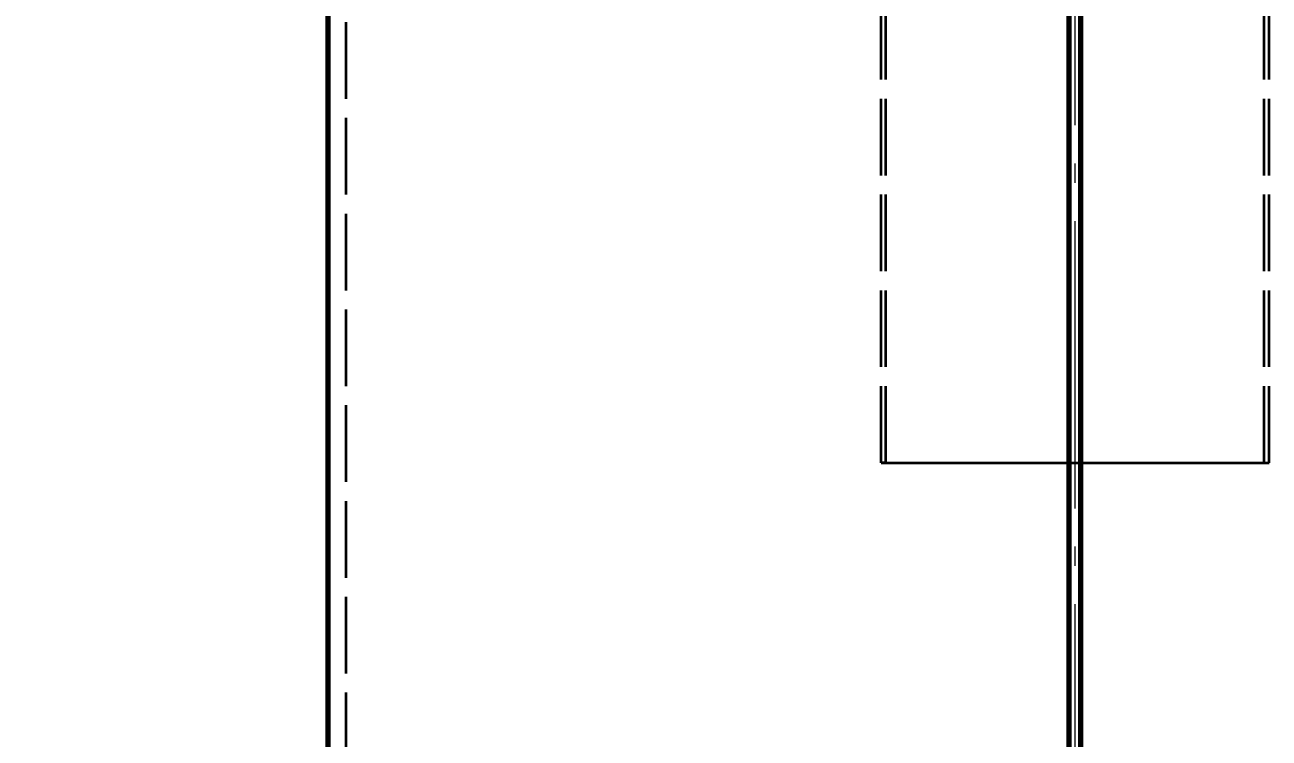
# Model space of a CAD drawing. Header units: millimetres. Extents: x 0 to 1554, y 0 to 420.
# Drawn here: x 61.9 to 126.9, y 235.2 to 272.4 of the extents above; entities that cross this region are included whole.
import ezdxf

# ---------------------------------------------------------------- set-up
doc = ezdxf.new("R2010")
doc.units = ezdxf.units.MM
doc.linetypes.add('IRAM-E-TRAZOS', pattern=[5, 4, -1])
doc.linetypes.add('IRAM-F-TRAZO-PUNTO', pattern=[20, 15, -2, 1, -2])
for name, color, linetype, lineweight in [('01-VISIBLE', 7, 'CONTINUOUS', 70), ('02-OCULTA', 4, 'IRAM-E-TRAZOS', 35), ('03-EJE', 1, 'IRAM-F-TRAZO-PUNTO', 18), ('04-COTA', 3, 'CONTINUOUS', 18)]:
    doc.layers.add(name, color=color, linetype=linetype, lineweight=lineweight)
doc.styles.add('ISO3098', font='isocpeur.ttf')
doc.dimstyles.new('FLAMA-IRAM', dxfattribs={"dimtxt": 3.5, "dimasz": 3.5, "dimexe": 2, "dimexo": 1.5, "dimgap": 1, "dimtad": 1, "dimdec": 1, "dimtxsty": 'ISO3098', "dimblk": 'IRAM_FLECHA', "dimblk1": 'IRAM_FLECHA', "dimblk2": 'IRAM_FLECHA', "dimcen": 2.5, "dimclrd": 256, "dimclre": 256, "dimclrt": 256, "dimazin": 3, "dimtfac": 1, "dimtmove": 0, "dimatfit": 3, "dimlwd": 18, "dimlwe": 18})

# ---------------------------------------------------------------- blocks, each defined once
blk = doc.blocks.new('IRAM_FLECHA')
blk.add_solid([(0, 0), (-1, 0.125), (-1, -0.125)])

msp = doc.modelspace()

# ---------------------------------------------------------------- linework, layer by layer
at = {"layer": '01-VISIBLE'}
for p, q in [((77.75, 173.552), (77.75, 309.552)), ((116.45, 173.752), (116.45, 309.352)), ((117.05, 173.752), (117.05, 309.352))]:
    msp.add_line(p, q, dxfattribs=at)
at = {"layer": '02-OCULTA'}
for p, q in [((78.7, 173.552), (78.7, 309.552)), ((116.45, 173.752), (116.45, 309.352)), ((117.05, 173.752), (117.05, 309.352)), ((106.618, 249.552), (106.618, 289.552)), ((106.871, 249.552), (106.871, 289.552)), ((126.629, 249.552), (126.629, 289.552)), ((126.882, 249.552), (126.882, 289.552)), ((106.871, 249.552), (106.618, 249.552)), ((126.629, 249.552), (126.882, 249.552))]:
    msp.add_line(p, q, dxfattribs=at)
for points in [[(106.618, 249.552), (106.698, 249.552), (106.778, 249.552), (106.858, 249.552), (106.938, 249.552), (107.018, 249.552), (107.098, 249.552), (107.178, 249.552), (107.258, 249.552), (107.339, 249.552), (107.419, 249.552), (107.499, 249.552), (107.579, 249.552), (107.659, 249.552), (107.739, 249.552), (107.819, 249.552), (107.899, 249.552), (107.979, 249.552), (108.059, 249.552), (108.14, 249.552), (108.22, 249.552), (108.3, 249.552), (108.38, 249.552), (108.46, 249.552), (108.54, 249.552), (108.62, 249.552), (108.7, 249.552), (108.78, 249.552), (108.86, 249.552), (108.94, 249.552), (109.021, 249.552), (109.101, 249.552), (109.181, 249.552), (109.261, 249.552), (109.341, 249.552), (109.421, 249.552), (109.501, 249.552), (109.581, 249.552), (109.661, 249.552), (109.741, 249.552), (109.822, 249.552), (109.902, 249.552), (109.982, 249.552), (110.062, 249.552), (110.142, 249.552), (110.222, 249.552), (110.302, 249.552), (110.382, 249.552), (110.462, 249.552), (110.542, 249.552), (110.623, 249.552), (110.703, 249.552), (110.783, 249.552), (110.863, 249.552), (110.943, 249.552), (111.023, 249.552), (111.103, 249.552), (111.183, 249.552), (111.263, 249.552), (111.343, 249.552), (111.424, 249.552), (111.504, 249.552), (111.584, 249.552), (111.664, 249.552), (111.744, 249.552), (111.824, 249.552), (111.904, 249.552), (111.984, 249.552), (112.064, 249.552), (112.144, 249.552), (112.224, 249.552), (112.305, 249.552), (112.385, 249.552), (112.465, 249.552), (112.545, 249.552), (112.625, 249.552), (112.705, 249.552), (112.785, 249.552), (112.865, 249.552), (112.945, 249.552), (113.025, 249.552), (113.106, 249.552), (113.186, 249.552), (113.266, 249.552), (113.346, 249.552), (113.426, 249.552), (113.506, 249.552), (113.586, 249.552), (113.666, 249.552), (113.746, 249.552), (113.826, 249.552), (113.907, 249.552), (113.987, 249.552), (114.067, 249.552), (114.147, 249.552), (114.227, 249.552), (114.307, 249.552), (114.387, 249.552), (114.467, 249.552), (114.547, 249.552), (114.627, 249.552), (114.708, 249.552), (114.788, 249.552), (114.868, 249.552), (114.948, 249.552), (115.028, 249.552), (115.108, 249.552), (115.188, 249.552), (115.268, 249.552), (115.348, 249.552), (115.428, 249.552), (115.508, 249.552), (115.589, 249.552), (115.669, 249.552), (115.749, 249.552), (115.829, 249.552), (115.909, 249.552), (115.989, 249.552), (116.069, 249.552), (116.149, 249.552), (116.229, 249.552), (116.309, 249.552), (116.39, 249.552), (116.47, 249.552), (116.55, 249.552), (116.63, 249.552), (116.71, 249.552), (116.79, 249.552), (116.87, 249.552), (116.95, 249.552), (117.03, 249.552), (117.11, 249.552), (117.191, 249.552), (117.271, 249.552), (117.351, 249.552), (117.431, 249.552), (117.511, 249.552), (117.591, 249.552), (117.671, 249.552), (117.751, 249.552), (117.831, 249.552), (117.911, 249.552), (117.992, 249.552), (118.072, 249.552), (118.152, 249.552), (118.232, 249.552), (118.312, 249.552), (118.392, 249.552), (118.472, 249.552), (118.552, 249.552), (118.632, 249.552), (118.712, 249.552), (118.792, 249.552), (118.873, 249.552), (118.953, 249.552), (119.033, 249.552), (119.113, 249.552), (119.193, 249.552), (119.273, 249.552), (119.353, 249.552), (119.433, 249.552), (119.513, 249.552), (119.593, 249.552), (119.674, 249.552), (119.754, 249.552), (119.834, 249.552), (119.914, 249.552), (119.994, 249.552), (120.074, 249.552), (120.154, 249.552), (120.234, 249.552), (120.314, 249.552), (120.394, 249.552), (120.475, 249.552), (120.555, 249.552), (120.635, 249.552), (120.715, 249.552), (120.795, 249.552), (120.875, 249.552), (120.955, 249.552), (121.035, 249.552), (121.115, 249.552), (121.195, 249.552), (121.276, 249.552), (121.356, 249.552), (121.436, 249.552), (121.516, 249.552), (121.596, 249.552), (121.676, 249.552), (121.756, 249.552), (121.836, 249.552), (121.916, 249.552), (121.996, 249.552), (122.076, 249.552), (122.157, 249.552), (122.237, 249.552), (122.317, 249.552), (122.397, 249.552), (122.477, 249.552), (122.557, 249.552), (122.637, 249.552), (122.717, 249.552), (122.797, 249.552), (122.877, 249.552), (122.958, 249.552), (123.038, 249.552), (123.118, 249.552), (123.198, 249.552), (123.278, 249.552), (123.358, 249.552), (123.438, 249.552), (123.518, 249.552), (123.598, 249.552), (123.678, 249.552), (123.759, 249.552), (123.839, 249.552), (123.919, 249.552), (123.999, 249.552), (124.079, 249.552), (124.159, 249.552), (124.239, 249.552), (124.319, 249.552), (124.399, 249.552), (124.479, 249.552), (124.56, 249.552), (124.64, 249.552), (124.72, 249.552), (124.8, 249.552), (124.88, 249.552), (124.96, 249.552), (125.04, 249.552), (125.12, 249.552), (125.2, 249.552), (125.28, 249.552), (125.36, 249.552), (125.441, 249.552), (125.521, 249.552), (125.601, 249.552), (125.681, 249.552), (125.761, 249.552), (125.841, 249.552), (125.921, 249.552), (126.001, 249.552), (126.081, 249.552), (126.161, 249.552), (126.242, 249.552), (126.322, 249.552), (126.402, 249.552), (126.482, 249.552), (126.562, 249.552), (126.642, 249.552), (126.722, 249.552), (126.802, 249.552), (126.882, 249.552)], [(106.871, 249.552), (106.951, 249.552), (107.031, 249.552), (107.112, 249.552), (107.192, 249.552), (107.272, 249.552), (107.353, 249.552), (107.433, 249.552), (107.513, 249.552), (107.594, 249.552), (107.674, 249.552), (107.754, 249.552), (107.834, 249.552), (107.915, 249.552), (107.995, 249.552), (108.075, 249.552), (108.156, 249.552), (108.236, 249.552), (108.316, 249.552), (108.397, 249.552), (108.477, 249.552), (108.557, 249.552), (108.638, 249.552), (108.718, 249.552), (108.798, 249.552), (108.879, 249.552), (108.959, 249.552), (109.039, 249.552), (109.12, 249.552), (109.2, 249.552), (109.28, 249.552), (109.361, 249.552), (109.441, 249.552), (109.521, 249.552), (109.602, 249.552), (109.682, 249.552), (109.762, 249.552), (109.842, 249.552), (109.923, 249.552), (110.003, 249.552), (110.083, 249.552), (110.164, 249.552), (110.244, 249.552), (110.324, 249.552), (110.405, 249.552), (110.485, 249.552), (110.565, 249.552), (110.646, 249.552), (110.726, 249.552), (110.806, 249.552), (110.887, 249.552), (110.967, 249.552), (111.047, 249.552), (111.128, 249.552), (111.208, 249.552), (111.288, 249.552), (111.369, 249.552), (111.449, 249.552), (111.529, 249.552), (111.61, 249.552), (111.69, 249.552), (111.77, 249.552), (111.85, 249.552), (111.931, 249.552), (112.011, 249.552), (112.091, 249.552), (112.172, 249.552), (112.252, 249.552), (112.332, 249.552), (112.413, 249.552), (112.493, 249.552), (112.573, 249.552), (112.654, 249.552), (112.734, 249.552), (112.814, 249.552), (112.895, 249.552), (112.975, 249.552), (113.055, 249.552), (113.136, 249.552), (113.216, 249.552), (113.296, 249.552), (113.377, 249.552), (113.457, 249.552), (113.537, 249.552), (113.618, 249.552), (113.698, 249.552), (113.778, 249.552), (113.858, 249.552), (113.939, 249.552), (114.019, 249.552), (114.099, 249.552), (114.18, 249.552), (114.26, 249.552), (114.34, 249.552), (114.421, 249.552), (114.501, 249.552), (114.581, 249.552), (114.662, 249.552), (114.742, 249.552), (114.822, 249.552), (114.903, 249.552), (114.983, 249.552), (115.063, 249.552), (115.144, 249.552), (115.224, 249.552), (115.304, 249.552), (115.385, 249.552), (115.465, 249.552), (115.545, 249.552), (115.626, 249.552), (115.706, 249.552), (115.786, 249.552), (115.866, 249.552), (115.947, 249.552), (116.027, 249.552), (116.107, 249.552), (116.188, 249.552), (116.268, 249.552), (116.348, 249.552), (116.429, 249.552), (116.509, 249.552), (116.589, 249.552), (116.67, 249.552), (116.75, 249.552), (116.83, 249.552), (116.911, 249.552), (116.991, 249.552), (117.071, 249.552), (117.152, 249.552), (117.232, 249.552), (117.312, 249.552), (117.393, 249.552), (117.473, 249.552), (117.553, 249.552), (117.634, 249.552), (117.714, 249.552), (117.794, 249.552), (117.874, 249.552), (117.955, 249.552), (118.035, 249.552), (118.115, 249.552), (118.196, 249.552), (118.276, 249.552), (118.356, 249.552), (118.437, 249.552), (118.517, 249.552), (118.597, 249.552), (118.678, 249.552), (118.758, 249.552), (118.838, 249.552), (118.919, 249.552), (118.999, 249.552), (119.079, 249.552), (119.16, 249.552), (119.24, 249.552), (119.32, 249.552), (119.401, 249.552), (119.481, 249.552), (119.561, 249.552), (119.642, 249.552), (119.722, 249.552), (119.802, 249.552), (119.882, 249.552), (119.963, 249.552), (120.043, 249.552), (120.123, 249.552), (120.204, 249.552), (120.284, 249.552), (120.364, 249.552), (120.445, 249.552), (120.525, 249.552), (120.605, 249.552), (120.686, 249.552), (120.766, 249.552), (120.846, 249.552), (120.927, 249.552), (121.007, 249.552), (121.087, 249.552), (121.168, 249.552), (121.248, 249.552), (121.328, 249.552), (121.409, 249.552), (121.489, 249.552), (121.569, 249.552), (121.65, 249.552), (121.73, 249.552), (121.81, 249.552), (121.89, 249.552), (121.971, 249.552), (122.051, 249.552), (122.131, 249.552), (122.212, 249.552), (122.292, 249.552), (122.372, 249.552), (122.453, 249.552), (122.533, 249.552), (122.613, 249.552), (122.694, 249.552), (122.774, 249.552), (122.854, 249.552), (122.935, 249.552), (123.015, 249.552), (123.095, 249.552), (123.176, 249.552), (123.256, 249.552), (123.336, 249.552), (123.417, 249.552), (123.497, 249.552), (123.577, 249.552), (123.658, 249.552), (123.738, 249.552), (123.818, 249.552), (123.898, 249.552), (123.979, 249.552), (124.059, 249.552), (124.139, 249.552), (124.22, 249.552), (124.3, 249.552), (124.38, 249.552), (124.461, 249.552), (124.541, 249.552), (124.621, 249.552), (124.702, 249.552), (124.782, 249.552), (124.862, 249.552), (124.943, 249.552), (125.023, 249.552), (125.103, 249.552), (125.184, 249.552), (125.264, 249.552), (125.344, 249.552), (125.425, 249.552), (125.505, 249.552), (125.585, 249.552), (125.666, 249.552), (125.746, 249.552), (125.826, 249.552), (125.906, 249.552), (125.987, 249.552), (126.067, 249.552), (126.147, 249.552), (126.228, 249.552), (126.308, 249.552), (126.388, 249.552), (126.469, 249.552), (126.549, 249.552), (126.629, 249.552)]]:
    msp.add_lwpolyline(points, dxfattribs=at)
at = {"layer": '03-EJE'}
msp.add_line((116.75, 147.172), (116.75, 342.828), dxfattribs=at)

# ---------------------------------------------------------------- dimensions: what is measured, and where the dimension line sits
at = {"layer": '04-COTA'}
msp.add_linear_dim(base=(59.75, 147.972), p1=(77.75, 147.972), p2=(107.95, 342.028), angle=90, text='<>±2', dimstyle='FLAMA-IRAM', override={"dimlfac": 5}, dxfattribs=at).render()

doc.saveas('drawing.dxf')
